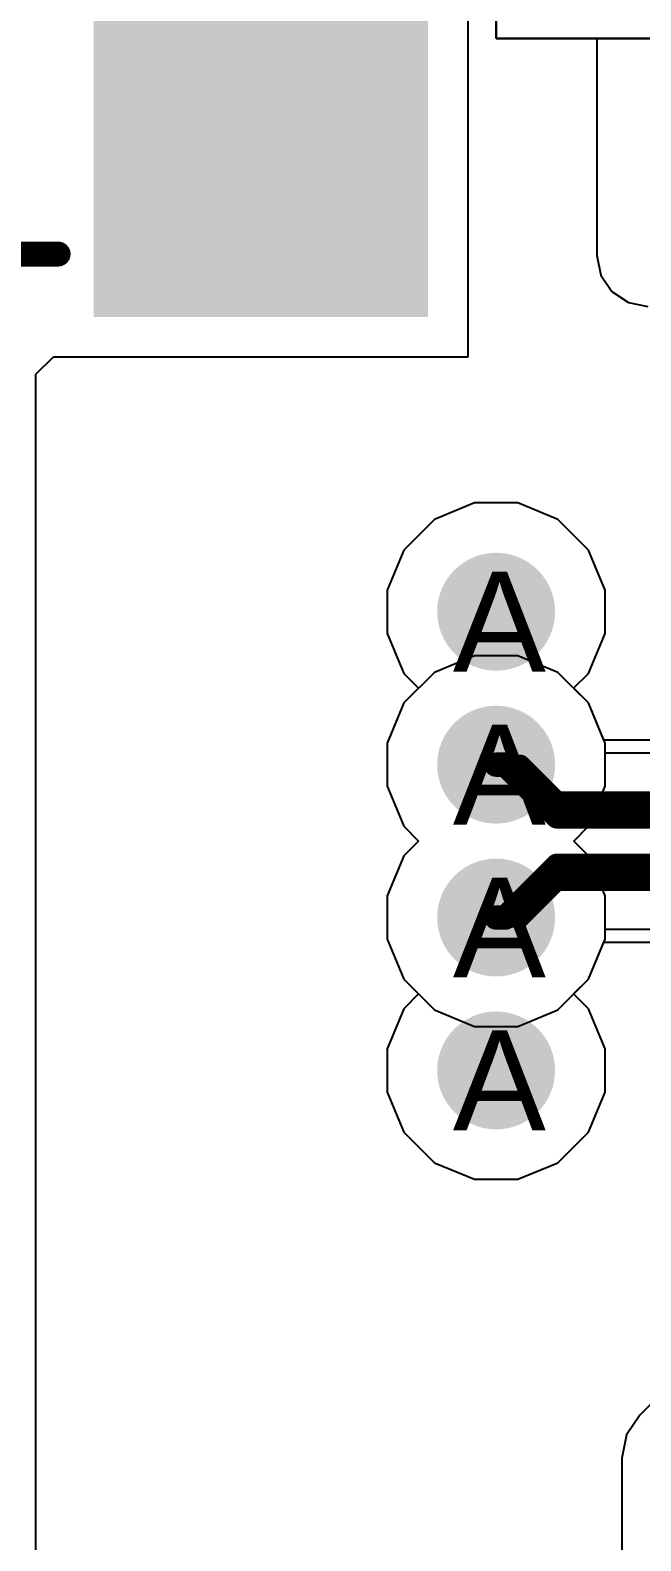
# Model space of a CAD drawing. Header units: inches. Extents: x 0 to 5271, y 0 to 5417.
# Drawn here: x 46.12 to 49.22, y 91.45 to 99.14 of the extents above; entities that cross this region are included whole.
import ezdxf

# ---------------------------------------------------------------- set-up
doc = ezdxf.new("R2010")
doc.units = ezdxf.units.IN
for name, color, linetype in [('Bottom Layer', 5, 'Continuous'), ('Drill Drawing', 1, 'Continuous'), ('L2_GND1', 16, 'Continuous'), ('L3_SIG1', 76, 'Continuous'), ('L4_PWR', 90, 'Continuous'), ('L5_GND2', 156, 'Continuous'), ('L6_SIG2', 130, 'Continuous'), ('L7_GND3', 216, 'Continuous'), ('Top Layer', 1, 'Continuous'), ('Top Overlay', 2, 'Continuous'), ('Top Paste', 8, 'Continuous'), ('Top Solder', 216, 'Continuous'), ('Via Holes', 16, 'Continuous')]:
    doc.layers.add(name, color=color, linetype=linetype)
doc.styles.add('Arial', font='', dxfattribs={"height": 0.2})
doc.styles.get('Arial').set_extended_font_data('Arial')

# ---------------------------------------------------------------- blocks, each defined once
blk = doc.blocks.new('PJ_332D_6A_4')
at = {"layer": 'Top Layer'}
blk.add_hatch(color=1, dxfattribs=at).paths.add_polyline_path([(2.7999, -5.475), (2.7999, -3.975), (4.3999, -3.975), (4.3999, -5.475)])
at = {"layer": 'Top Paste'}
blk.add_hatch(color=8, dxfattribs=at).paths.add_polyline_path([(2.7999, -5.475), (2.7999, -3.975), (4.3999, -3.975), (4.3999, -5.475)])
at = {"layer": 'Top Solder'}
blk.add_hatch(color=216, dxfattribs=at).paths.add_polyline_path([(2.7491, -5.5258), (2.7491, -3.9242), (4.4507, -3.9242), (4.4507, -5.5258)])
at = {"layer": 'Top Overlay'}
blk.add_lwpolyline([(-3.15, -5.2061, 0.127, 0.127, 0), (2.5689, -5.2061, 0.127, 0.127, 0)], format="xyseb", dxfattribs=at)
blk.add_lwpolyline([(2.5371, -5.2061, 0.0635, 0.0635, 1), (2.6006, -5.2061, 0.0635, 0.0635, 1)], format="xyseb", close=True, dxfattribs=at)

msp = doc.modelspace()

# ---------------------------------------------------------------- hatches: boundary and pattern name
at = {"layer": 'Bottom Layer'}
h = msp.add_hatch(color=5, dxfattribs=at)
edge = h.paths.add_edge_path()
edge.add_arc((48.4886, 96.1805), 0.3, 0, 360)
h = msp.add_hatch(color=5, dxfattribs=at)
edge = h.paths.add_edge_path()
edge.add_arc((48.4886, 95.4024), 0.3, 0, 360)
h = msp.add_hatch(color=5, dxfattribs=at)
edge = h.paths.add_edge_path()
edge.add_arc((48.4886, 94.6246), 0.3, 0, 360)
h = msp.add_hatch(color=5, dxfattribs=at)
edge = h.paths.add_edge_path()
edge.add_arc((48.4886, 93.8465), 0.3, 0, 360)
at = {"layer": 'L2_GND1'}
h = msp.add_hatch(color=16, dxfattribs=at)
edge = h.paths.add_edge_path()
edge.add_arc((48.4886, 96.1805), 0.3, 0, 360)
h = msp.add_hatch(color=16, dxfattribs=at)
edge = h.paths.add_edge_path()
edge.add_arc((48.4886, 95.4024), 0.3, 0, 360)
h = msp.add_hatch(color=16, dxfattribs=at)
edge = h.paths.add_edge_path()
edge.add_arc((48.4886, 94.6246), 0.3, 0, 360)
h = msp.add_hatch(color=16, dxfattribs=at)
edge = h.paths.add_edge_path()
edge.add_arc((48.4886, 93.8465), 0.3, 0, 360)
at = {"layer": 'L3_SIG1'}
h = msp.add_hatch(color=76, dxfattribs=at)
edge = h.paths.add_edge_path()
edge.add_arc((48.4886, 96.1805), 0.3, 0, 360)
h = msp.add_hatch(color=76, dxfattribs=at)
edge = h.paths.add_edge_path()
edge.add_arc((48.4886, 95.4024), 0.3, 0, 360)
h = msp.add_hatch(color=76, dxfattribs=at)
edge = h.paths.add_edge_path()
edge.add_arc((48.4886, 94.6246), 0.3, 0, 360)
h = msp.add_hatch(color=76, dxfattribs=at)
edge = h.paths.add_edge_path()
edge.add_arc((48.4886, 93.8465), 0.3, 0, 360)
at = {"layer": 'L4_PWR'}
h = msp.add_hatch(color=90, dxfattribs=at)
edge = h.paths.add_edge_path()
edge.add_arc((48.4886, 96.1805), 0.3, 0, 360)
h = msp.add_hatch(color=90, dxfattribs=at)
edge = h.paths.add_edge_path()
edge.add_arc((48.4886, 95.4024), 0.3, 0, 360)
h = msp.add_hatch(color=90, dxfattribs=at)
edge = h.paths.add_edge_path()
edge.add_arc((48.4886, 94.6246), 0.3, 0, 360)
h = msp.add_hatch(color=90, dxfattribs=at)
edge = h.paths.add_edge_path()
edge.add_arc((48.4886, 93.8465), 0.3, 0, 360)
at = {"layer": 'L5_GND2'}
h = msp.add_hatch(color=156, dxfattribs=at)
edge = h.paths.add_edge_path()
edge.add_arc((48.4886, 96.1805), 0.3, 0, 360)
h = msp.add_hatch(color=156, dxfattribs=at)
edge = h.paths.add_edge_path()
edge.add_arc((48.4886, 95.4024), 0.3, 0, 360)
h = msp.add_hatch(color=156, dxfattribs=at)
edge = h.paths.add_edge_path()
edge.add_arc((48.4886, 94.6246), 0.3, 0, 360)
h = msp.add_hatch(color=156, dxfattribs=at)
edge = h.paths.add_edge_path()
edge.add_arc((48.4886, 93.8465), 0.3, 0, 360)
at = {"layer": 'L6_SIG2'}
h = msp.add_hatch(color=130, dxfattribs=at)
edge = h.paths.add_edge_path()
edge.add_arc((48.4886, 96.1805), 0.3, 0, 360)
h = msp.add_hatch(color=130, dxfattribs=at)
edge = h.paths.add_edge_path()
edge.add_arc((48.4886, 95.4024), 0.3, 0, 360)
h = msp.add_hatch(color=130, dxfattribs=at)
edge = h.paths.add_edge_path()
edge.add_arc((48.4886, 94.6246), 0.3, 0, 360)
h = msp.add_hatch(color=130, dxfattribs=at)
edge = h.paths.add_edge_path()
edge.add_arc((48.4886, 93.8465), 0.3, 0, 360)
at = {"layer": 'L7_GND3'}
h = msp.add_hatch(color=216, dxfattribs=at)
edge = h.paths.add_edge_path()
edge.add_arc((48.4886, 96.1805), 0.3, 0, 360)
h = msp.add_hatch(color=216, dxfattribs=at)
edge = h.paths.add_edge_path()
edge.add_arc((48.4886, 95.4024), 0.3, 0, 360)
h = msp.add_hatch(color=216, dxfattribs=at)
edge = h.paths.add_edge_path()
edge.add_arc((48.4886, 94.6246), 0.3, 0, 360)
h = msp.add_hatch(color=216, dxfattribs=at)
edge = h.paths.add_edge_path()
edge.add_arc((48.4886, 93.8465), 0.3, 0, 360)
at = {"layer": 'Top Layer'}
h = msp.add_hatch(color=1, dxfattribs=at)
edge = h.paths.add_edge_path()
edge.add_arc((48.4886, 96.1805), 0.3, 0, 360)
h = msp.add_hatch(color=1, dxfattribs=at)
edge = h.paths.add_edge_path()
edge.add_arc((48.4886, 95.4024), 0.3, 0, 360)
h = msp.add_hatch(color=1, dxfattribs=at)
edge = h.paths.add_edge_path()
edge.add_arc((48.4886, 94.6246), 0.3, 0, 360)
h = msp.add_hatch(color=1, dxfattribs=at)
edge = h.paths.add_edge_path()
edge.add_arc((48.4886, 93.8465), 0.3, 0, 360)
at = {"layer": 'Via Holes'}
h = msp.add_hatch(color=7, dxfattribs=at)
edge = h.paths.add_edge_path()
edge.add_arc((48.4886, 96.1805), 0.15, 0, 360)
h = msp.add_hatch(color=7, dxfattribs=at)
edge = h.paths.add_edge_path()
edge.add_arc((48.4886, 95.4024), 0.15, 0, 360)
h = msp.add_hatch(color=7, dxfattribs=at)
edge = h.paths.add_edge_path()
edge.add_arc((48.4886, 94.6246), 0.15, 0, 360)
h = msp.add_hatch(color=7, dxfattribs=at)
edge = h.paths.add_edge_path()
edge.add_arc((48.4886, 93.8465), 0.15, 0, 360)

# ---------------------------------------------------------------- linework, layer by layer
at = {"layer": 'Bottom Layer'}
for p, q in [((48.4886, 99.0974), (48.4886, 110)), ((48.4886, 105.8459), (48.4886, 99.0974)), ((67.4205, 99.0974), (48.4886, 99.0974)), ((48.4886, 99.0974), (49.0014, 99.0974)), ((49.0014, 99.0974), (49.0014, 97.9925)), ((49.0014, 97.9925), (49.0212, 97.8934)), ((49.0212, 97.8934), (49.0773, 97.8094)), ((49.0773, 97.8094), (49.1613, 97.7533)), ((49.1613, 97.7533), (49.2604, 97.7336)), ((48.3784, 95.9564), (48.1748, 95.8721)), ((48.5988, 95.9564), (48.3784, 95.9564)), ((48.8024, 95.8721), (48.5988, 95.9564)), ((48.1748, 95.8721), (48.0189, 95.7162)), ((48.9583, 95.7162), (48.8024, 95.8721)), ((48.0189, 95.7162), (47.9346, 95.5126)), ((49.0426, 95.5126), (48.9583, 95.7162)), ((47.9346, 95.5126), (47.9346, 95.2922)), ((49.0426, 95.2922), (49.0426, 95.5126)), ((47.9346, 95.2922), (48.0189, 95.0886)), ((48.9583, 95.0886), (49.0426, 95.2922)), ((48.0189, 95.0886), (48.094, 95.0135)), ((48.8832, 95.0135), (48.9583, 95.0886)), ((48.094, 95.0135), (48.0189, 94.9384)), ((48.9583, 94.9384), (48.8832, 95.0135)), ((48.0189, 94.9384), (47.9346, 94.7348)), ((49.0426, 94.7348), (48.9583, 94.9384)), ((47.9346, 94.7348), (47.9346, 94.5144)), ((49.0426, 94.5144), (49.0426, 94.7348)), ((47.9346, 94.5144), (48.0189, 94.3108)), ((48.9583, 94.3108), (49.0426, 94.5144)), ((48.0189, 94.3108), (48.1748, 94.1549)), ((48.8024, 94.1549), (48.9583, 94.3108)), ((48.1748, 94.1549), (48.3784, 94.0706)), ((48.5988, 94.0706), (48.8024, 94.1549)), ((48.3784, 94.0706), (48.5988, 94.0706))]:
    msp.add_line(p, q, dxfattribs=at)
at = {"layer": 'L2_GND1'}
for p, q in [((48.3784, 96.7345), (48.1748, 96.6501)), ((48.5988, 96.7345), (48.3784, 96.7345)), ((48.8024, 96.6501), (48.5988, 96.7345)), ((48.1748, 96.6501), (48.0189, 96.4943)), ((48.9583, 96.4943), (48.8024, 96.6501)), ((48.0189, 96.4943), (47.9346, 96.2907)), ((49.0426, 96.2907), (48.9583, 96.4943)), ((47.9346, 96.2907), (47.9346, 96.0703)), ((49.0426, 96.0703), (49.0426, 96.2907)), ((47.9346, 96.0703), (48.0189, 95.8667)), ((48.9583, 95.8667), (49.0426, 96.0703)), ((48.0189, 95.8667), (48.0942, 95.7914)), ((48.883, 95.7914), (48.9583, 95.8667)), ((48.0942, 95.7914), (48.0189, 95.7162)), ((48.9583, 95.7162), (48.883, 95.7914)), ((48.0189, 95.7162), (47.9346, 95.5126)), ((49.0426, 95.5126), (48.9583, 95.7162)), ((47.9346, 95.5126), (47.9346, 95.2922)), ((49.0426, 95.2922), (49.0426, 95.5126)), ((47.9346, 95.2922), (48.0189, 95.0886)), ((48.9583, 95.0886), (49.0426, 95.2922)), ((48.0189, 95.0886), (48.094, 95.0135)), ((48.8832, 95.0135), (48.9583, 95.0886)), ((48.094, 95.0135), (48.0189, 94.9384)), ((48.9583, 94.9384), (48.8832, 95.0135)), ((48.0189, 94.9384), (47.9346, 94.7348)), ((49.0426, 94.7348), (48.9583, 94.9384)), ((47.9346, 94.7348), (47.9346, 94.5144)), ((49.0426, 94.5144), (49.0426, 94.7348)), ((47.9346, 94.5144), (48.0189, 94.3108)), ((48.9583, 94.3108), (49.0426, 94.5144)), ((48.0189, 94.3108), (48.0942, 94.2356)), ((48.0942, 94.2356), (48.0189, 94.1603)), ((48.883, 94.2356), (48.9583, 94.3108)), ((48.9583, 94.1603), (48.883, 94.2356)), ((48.0189, 94.1603), (47.9346, 93.9567)), ((49.0426, 93.9567), (48.9583, 94.1603)), ((47.9346, 93.9567), (47.9346, 93.7363)), ((49.0426, 93.7363), (49.0426, 93.9567)), ((47.9346, 93.7363), (48.0189, 93.5327)), ((48.9583, 93.5327), (49.0426, 93.7363)), ((48.0189, 93.5327), (48.1748, 93.3769)), ((48.8024, 93.3769), (48.9583, 93.5327)), ((48.1748, 93.3769), (48.3784, 93.2925)), ((48.5988, 93.2925), (48.8024, 93.3769)), ((48.3784, 93.2925), (48.5988, 93.2925))]:
    msp.add_line(p, q, dxfattribs=at)
at = {"layer": 'L3_SIG1'}
for p, q in [((48.3784, 95.9564), (48.1748, 95.8721)), ((48.5988, 95.9564), (48.3784, 95.9564)), ((48.8024, 95.8721), (48.5988, 95.9564)), ((48.1748, 95.8721), (48.0189, 95.7162)), ((48.9583, 95.7162), (48.8024, 95.8721)), ((48.0189, 95.7162), (47.9346, 95.5126)), ((49.0426, 95.5126), (48.9583, 95.7162)), ((47.9346, 95.5126), (47.9346, 95.2922)), ((49.0426, 95.2922), (49.0426, 95.5126)), ((47.9346, 95.2922), (48.0189, 95.0886)), ((48.9583, 95.0886), (49.0426, 95.2922)), ((48.0189, 95.0886), (48.094, 95.0135)), ((48.8832, 95.0135), (48.9583, 95.0886)), ((48.094, 95.0135), (48.0189, 94.9384)), ((48.9583, 94.9384), (48.8832, 95.0135)), ((48.0189, 94.9384), (47.9346, 94.7348)), ((49.0426, 94.7348), (48.9583, 94.9384)), ((47.9346, 94.7348), (47.9346, 94.5144)), ((49.0426, 94.5144), (49.0426, 94.7348)), ((47.9346, 94.5144), (48.0189, 94.3108)), ((48.9583, 94.3108), (49.0426, 94.5144)), ((48.0189, 94.3108), (48.1748, 94.1549)), ((48.8024, 94.1549), (48.9583, 94.3108)), ((48.1748, 94.1549), (48.3784, 94.0706)), ((48.5988, 94.0706), (48.8024, 94.1549)), ((48.3784, 94.0706), (48.5988, 94.0706))]:
    msp.add_line(p, q, dxfattribs=at)
at = {"layer": 'L4_PWR'}
for p, q in [((48.3784, 96.7345), (48.1748, 96.6501)), ((48.5988, 96.7345), (48.3784, 96.7345)), ((48.8024, 96.6501), (48.5988, 96.7345)), ((48.1748, 96.6501), (48.0189, 96.4943)), ((48.9583, 96.4943), (48.8024, 96.6501)), ((48.0189, 96.4943), (47.9346, 96.2907)), ((49.0426, 96.2907), (48.9583, 96.4943)), ((47.9346, 96.2907), (47.9346, 96.0703)), ((49.0426, 96.0703), (49.0426, 96.2907)), ((47.9346, 96.0703), (48.0189, 95.8667)), ((48.9583, 95.8667), (49.0426, 96.0703)), ((48.0189, 95.8667), (48.0942, 95.7914)), ((48.883, 95.7914), (48.9583, 95.8667)), ((48.0942, 95.7914), (48.0189, 95.7162)), ((48.9583, 95.7162), (48.883, 95.7914)), ((48.0189, 95.7162), (47.9346, 95.5126)), ((49.0426, 95.5126), (48.9583, 95.7162)), ((47.9346, 95.5126), (47.9346, 95.2922)), ((49.0426, 95.2922), (49.0426, 95.5126)), ((47.9346, 95.2922), (48.0189, 95.0886)), ((48.9583, 95.0886), (49.0426, 95.2922)), ((48.0189, 95.0886), (48.094, 95.0135)), ((48.8832, 95.0135), (48.9583, 95.0886)), ((48.094, 95.0135), (48.0189, 94.9384)), ((48.9583, 94.9384), (48.8832, 95.0135)), ((48.0189, 94.9384), (47.9346, 94.7348)), ((49.0426, 94.7348), (48.9583, 94.9384)), ((47.9346, 94.7348), (47.9346, 94.5144)), ((49.0426, 94.5144), (49.0426, 94.7348)), ((47.9346, 94.5144), (48.0189, 94.3108)), ((48.9583, 94.3108), (49.0426, 94.5144)), ((48.0189, 94.3108), (48.0942, 94.2356)), ((48.0942, 94.2356), (48.0189, 94.1603)), ((48.883, 94.2356), (48.9583, 94.3108)), ((48.9583, 94.1603), (48.883, 94.2356)), ((48.0189, 94.1603), (47.9346, 93.9567)), ((49.0426, 93.9567), (48.9583, 94.1603)), ((47.9346, 93.9567), (47.9346, 93.7363)), ((49.0426, 93.7363), (49.0426, 93.9567)), ((47.9346, 93.7363), (48.0189, 93.5327)), ((48.9583, 93.5327), (49.0426, 93.7363)), ((48.0189, 93.5327), (48.1748, 93.3769)), ((48.8024, 93.3769), (48.9583, 93.5327)), ((48.1748, 93.3769), (48.3784, 93.2925)), ((48.5988, 93.2925), (48.8024, 93.3769)), ((48.3784, 93.2925), (48.5988, 93.2925))]:
    msp.add_line(p, q, dxfattribs=at)
at = {"layer": 'L5_GND2'}
for p, q in [((48.3784, 95.9564), (48.1748, 95.8721)), ((48.5988, 95.9564), (48.3784, 95.9564)), ((48.8024, 95.8721), (48.5988, 95.9564)), ((48.1748, 95.8721), (48.0189, 95.7162)), ((48.9583, 95.7162), (48.8024, 95.8721)), ((48.0189, 95.7162), (47.9346, 95.5126)), ((49.0426, 95.5126), (48.9583, 95.7162)), ((47.9346, 95.5126), (47.9346, 95.2922)), ((49.0426, 95.2922), (49.0426, 95.5126)), ((47.9346, 95.2922), (48.0189, 95.0886)), ((48.9583, 95.0886), (49.0426, 95.2922)), ((48.0189, 95.0886), (48.094, 95.0135)), ((48.8832, 95.0135), (48.9583, 95.0886)), ((48.094, 95.0135), (48.0189, 94.9384)), ((48.9583, 94.9384), (48.8832, 95.0135)), ((48.0189, 94.9384), (47.9346, 94.7348)), ((49.0426, 94.7348), (48.9583, 94.9384)), ((47.9346, 94.7348), (47.9346, 94.5144)), ((49.0426, 94.5144), (49.0426, 94.7348)), ((47.9346, 94.5144), (48.0189, 94.3108)), ((48.9583, 94.3108), (49.0426, 94.5144)), ((48.0189, 94.3108), (48.1748, 94.1549)), ((48.8024, 94.1549), (48.9583, 94.3108)), ((48.1748, 94.1549), (48.3784, 94.0706)), ((48.5988, 94.0706), (48.8024, 94.1549)), ((48.3784, 94.0706), (48.5988, 94.0706)), ((50.192, 93.0658), (49.2189, 92.0927)), ((49.2189, 92.0927), (49.1515, 91.9918)), ((49.1515, 91.9918), (49.1279, 91.8729)), ((49.1279, 91.8729), (49.1279, 85.2558))]:
    msp.add_line(p, q, dxfattribs=at)
at = {"layer": 'L6_SIG2'}
for p, q in [((48.3784, 95.9564), (48.1748, 95.8721)), ((48.5988, 95.9564), (48.3784, 95.9564)), ((48.8024, 95.8721), (48.5988, 95.9564)), ((48.1748, 95.8721), (48.0189, 95.7162)), ((48.9583, 95.7162), (48.8024, 95.8721)), ((48.0189, 95.7162), (47.9346, 95.5126)), ((49.0426, 95.5126), (48.9583, 95.7162)), ((47.9346, 95.5126), (47.9346, 95.2922)), ((49.0426, 95.2922), (49.0426, 95.5126)), ((47.9346, 95.2922), (48.0189, 95.0886)), ((48.9583, 95.0886), (49.0426, 95.2922)), ((48.0189, 95.0886), (48.094, 95.0135)), ((48.8832, 95.0135), (48.9583, 95.0886)), ((48.094, 95.0135), (48.0189, 94.9384)), ((48.9583, 94.9384), (48.8832, 95.0135)), ((48.0189, 94.9384), (47.9346, 94.7348)), ((49.0426, 94.7348), (48.9583, 94.9384)), ((47.9346, 94.7348), (47.9346, 94.5144)), ((49.0426, 94.5144), (49.0426, 94.7348)), ((47.9346, 94.5144), (48.0189, 94.3108)), ((48.9583, 94.3108), (49.0426, 94.5144)), ((48.0189, 94.3108), (48.1748, 94.1549)), ((48.8024, 94.1549), (48.9583, 94.3108)), ((48.1748, 94.1549), (48.3784, 94.0706)), ((48.5988, 94.0706), (48.8024, 94.1549)), ((48.3784, 94.0706), (48.5988, 94.0706))]:
    msp.add_line(p, q, dxfattribs=at)
at = {"layer": 'L7_GND3'}
for p, q in [((48.3784, 95.9564), (48.1748, 95.8721)), ((48.5988, 95.9564), (48.3784, 95.9564)), ((48.8024, 95.8721), (48.5988, 95.9564)), ((48.1748, 95.8721), (48.0189, 95.7162)), ((48.9583, 95.7162), (48.8024, 95.8721)), ((48.0189, 95.7162), (47.9346, 95.5126)), ((49.0364, 95.5275), (48.9583, 95.7162)), ((47.9346, 95.5126), (47.9346, 95.2922)), ((56.1673, 95.5275), (49.0364, 95.5275)), ((47.9346, 95.2922), (48.0189, 95.0886)), ((48.0189, 95.0886), (48.094, 95.0135)), ((48.094, 95.0135), (48.0189, 94.9384)), ((48.0189, 94.9384), (47.9346, 94.7348)), ((47.9346, 94.7348), (47.9346, 94.5144)), ((47.9346, 94.5144), (48.0189, 94.3108)), ((48.9583, 94.3108), (49.0364, 94.4995)), ((49.0364, 94.4995), (55.8702, 94.4995)), ((48.0189, 94.3108), (48.1748, 94.1549)), ((48.8024, 94.1549), (48.9583, 94.3108)), ((48.1748, 94.1549), (48.3784, 94.0706)), ((48.5988, 94.0706), (48.8024, 94.1549)), ((48.3784, 94.0706), (48.5988, 94.0706))]:
    msp.add_line(p, q, dxfattribs=at)
for points in [[(48.4886, 95.4024, 0.1016, 0.1016, 0), (48.6116, 95.4024, 0.1016, 0.1016, 0)], [(48.6116, 95.4024, 0.1016, 0.1016, 0), (48.7973, 95.2167, 0.1016, 0.1016, 0)], [(48.7973, 95.2167, 0.1016, 0.1016, 0), (56.1673, 95.2167, 0.1016, 0.1016, 0)], [(48.6116, 94.6246, 0.1016, 0.1016, 0), (48.7973, 94.8103, 0.1016, 0.1016, 0)], [(48.7973, 94.8103, 0.1016, 0.1016, 0), (55.999, 94.8103, 0.1016, 0.1016, 0)], [(48.4886, 94.6246, 0.1016, 0.1016, 0), (48.6116, 94.6246, 0.1016, 0.1016, 0)]]:
    msp.add_lwpolyline(points, format="xyseb", dxfattribs=at)
for points in [[(48.4632, 95.4024, 0.0508, 0.0508, 1), (48.514, 95.4024, 0.0508, 0.0508, 1)], [(48.5862, 95.4024, 0.0508, 0.0508, 1), (48.637, 95.4024, 0.0508, 0.0508, 1)], [(48.5862, 95.4024, 0.0508, 0.0508, 1), (48.637, 95.4024, 0.0508, 0.0508, 1)], [(48.7719, 95.2167, 0.0508, 0.0508, 1), (48.8227, 95.2167, 0.0508, 0.0508, 1)], [(48.7719, 95.2167, 0.0508, 0.0508, 1), (48.8227, 95.2167, 0.0508, 0.0508, 1)], [(48.7719, 94.8103, 0.0508, 0.0508, 1), (48.8227, 94.8103, 0.0508, 0.0508, 1)], [(48.7719, 94.8103, 0.0508, 0.0508, 1), (48.8227, 94.8103, 0.0508, 0.0508, 1)], [(48.4632, 94.6246, 0.0508, 0.0508, 1), (48.514, 94.6246, 0.0508, 0.0508, 1)], [(48.5862, 94.6246, 0.0508, 0.0508, 1), (48.637, 94.6246, 0.0508, 0.0508, 1)], [(48.5862, 94.6246, 0.0508, 0.0508, 1), (48.637, 94.6246, 0.0508, 0.0508, 1)]]:
    msp.add_lwpolyline(points, format="xyseb", close=True, dxfattribs=at)
at = {"layer": 'Top Layer'}
for p, q in [((48.4886, 99.0974), (48.4886, 110)), ((48.4886, 105.8459), (48.4886, 99.0974)), ((48.3455, 97.4776), (48.3455, 99.4856)), ((67.4205, 99.0974), (48.4886, 99.0974)), ((48.4886, 99.0974), (53.106, 99.0974)), ((46.1467, 97.3901), (46.2375, 97.4776)), ((46.2375, 97.4776), (46.2737, 97.4776)), ((46.2737, 97.4776), (48.3455, 97.4776)), ((46.1467, 80.68), (46.1467, 97.3901)), ((48.3784, 95.9564), (48.1748, 95.8721)), ((48.5988, 95.9564), (48.3784, 95.9564)), ((48.8024, 95.8721), (48.5988, 95.9564)), ((48.1748, 95.8721), (48.0189, 95.7162)), ((48.9583, 95.7162), (48.8024, 95.8721)), ((48.0189, 95.7162), (47.9346, 95.5126)), ((49.0426, 95.5126), (48.9583, 95.7162)), ((47.9346, 95.5126), (47.9346, 95.2922)), ((49.0426, 95.4614), (49.0426, 95.5126)), ((54.6189, 95.4614), (49.0426, 95.4614)), ((47.9346, 95.2922), (48.0189, 95.0886)), ((48.0189, 95.0886), (48.094, 95.0135)), ((48.094, 95.0135), (48.0189, 94.9384)), ((48.0189, 94.9384), (47.9346, 94.7348)), ((47.9346, 94.7348), (47.9346, 94.5144)), ((49.0426, 94.5144), (49.0426, 94.5656)), ((49.0426, 94.5656), (54.8565, 94.5656)), ((47.9346, 94.5144), (48.0189, 94.3108)), ((48.9583, 94.3108), (49.0426, 94.5144)), ((48.0189, 94.3108), (48.1748, 94.1549)), ((48.8024, 94.1549), (48.9583, 94.3108)), ((48.1748, 94.1549), (48.3784, 94.0706)), ((48.5988, 94.0706), (48.8024, 94.1549)), ((48.3784, 94.0706), (48.5988, 94.0706))]:
    msp.add_line(p, q, dxfattribs=at)
for points in [[(48.4886, 95.4024, 0.1242, 0.1242, 0), (48.5359, 95.4024, 0.1242, 0.1242, 0)], [(48.5359, 95.4024, 0.1242, 0.1242, 0), (48.7993, 95.1391, 0.1242, 0.1242, 0)], [(48.7993, 95.1391, 0.1242, 0.1242, 0), (54.7524, 95.1391, 0.1242, 0.1242, 0)], [(48.5359, 94.6246, 0.1242, 0.1242, 0), (48.7993, 94.8879, 0.1242, 0.1242, 0)], [(48.7993, 94.8879, 0.1242, 0.1242, 0), (54.8565, 94.8879, 0.1242, 0.1242, 0)], [(48.4886, 94.6246, 0.1242, 0.1242, 0), (48.5359, 94.6246, 0.1242, 0.1242, 0)]]:
    msp.add_lwpolyline(points, format="xyseb", dxfattribs=at)
for points in [[(48.4576, 95.4024, 0.0621, 0.0621, 1), (48.5196, 95.4024, 0.0621, 0.0621, 1)], [(48.5049, 95.4024, 0.0621, 0.0621, 1), (48.567, 95.4024, 0.0621, 0.0621, 1)], [(48.5049, 95.4024, 0.0621, 0.0621, 1), (48.567, 95.4024, 0.0621, 0.0621, 1)], [(48.7682, 95.1391, 0.0621, 0.0621, 1), (48.8303, 95.1391, 0.0621, 0.0621, 1)], [(48.7682, 95.1391, 0.0621, 0.0621, 1), (48.8303, 95.1391, 0.0621, 0.0621, 1)], [(48.7682, 94.8879, 0.0621, 0.0621, 1), (48.8303, 94.8879, 0.0621, 0.0621, 1)], [(48.7682, 94.8879, 0.0621, 0.0621, 1), (48.8303, 94.8879, 0.0621, 0.0621, 1)], [(48.4576, 94.6246, 0.0621, 0.0621, 1), (48.5196, 94.6246, 0.0621, 0.0621, 1)], [(48.5049, 94.6246, 0.0621, 0.0621, 1), (48.567, 94.6246, 0.0621, 0.0621, 1)], [(48.5049, 94.6246, 0.0621, 0.0621, 1), (48.567, 94.6246, 0.0621, 0.0621, 1)]]:
    msp.add_lwpolyline(points, format="xyseb", close=True, dxfattribs=at)

# ---------------------------------------------------------------- block references
msp.add_blockref('PJ_332D_6A_4', (43.6916, 103.2066))

# ---------------------------------------------------------------- texts
at = {"layer": 'Drill Drawing', "style": 'Arial'}
for p in [(48.2685, 95.8758), (48.2685, 95.0977), (48.2685, 94.3199), (48.2685, 93.5418)]:
    msp.add_text('A', height=0.508, dxfattribs=at).set_placement(p)

doc.saveas('drawing.dxf')
